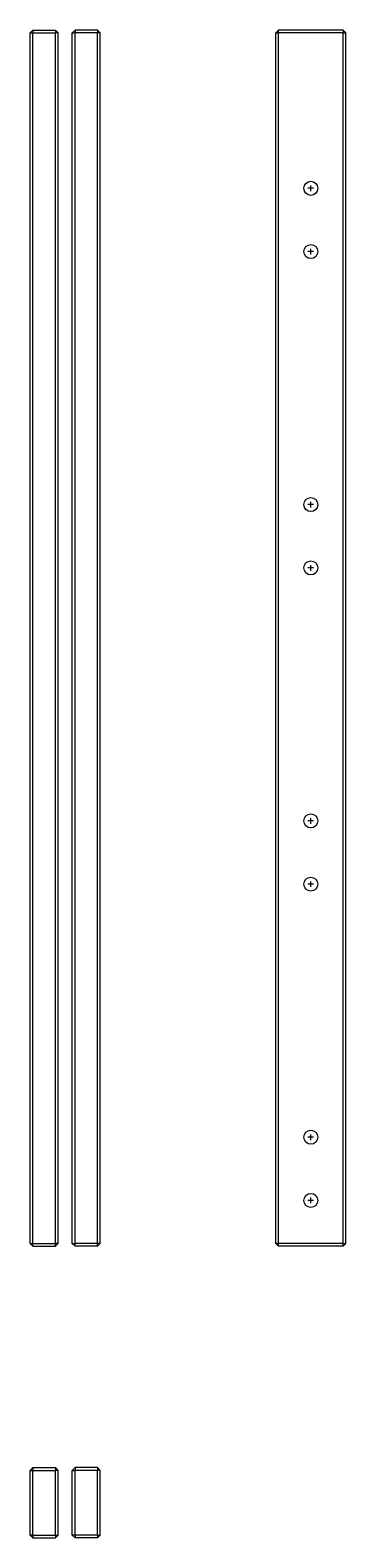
# Model space of a CAD drawing. Extents: x 0 to 45, y 0 to 215.
import ezdxf

# ---------------------------------------------------------------- set-up
doc = ezdxf.new("R2010")
doc.units = 0
doc.layers.get('0').update_dxf_attribs({"linetype": 'CONTINUOUS'})

msp = doc.modelspace()

# ---------------------------------------------------------------- linework, layer by layer
at = {"color": 0}
for p, q in [((0.45, 214.55), (0.05, 214.15)), ((0.45, 214.55), (0.45, 214.15)), ((0.45, 214.55), (3.65, 214.55)), ((3.65, 214.55), (3.65, 214.15)), ((3.65, 214.55), (4.05, 214.15)), ((6.45, 214.55), (6.05, 214.15)), ((9.65, 214.55), (6.45, 214.55)), ((6.45, 214.55), (6.45, 214.15)), ((9.65, 214.55), (10.05, 214.15)), ((9.65, 214.55), (9.65, 214.15)), ((35.05, 214.15), (35.45, 214.55)), ((44.65, 214.55), (35.45, 214.55)), ((35.45, 214.15), (35.45, 214.55)), ((44.65, 214.55), (44.65, 214.15)), ((44.65, 214.55), (45.05, 214.15)), ((0.05, 41.95), (0.05, 214.15)), ((0.05, 214.15), (0.45, 214.15)), ((0.45, 41.95), (0.45, 214.15)), ((0.45, 214.15), (3.65, 214.15)), ((3.65, 41.95), (3.65, 214.15)), ((4.05, 214.15), (3.65, 214.15)), ((4.05, 41.95), (4.05, 214.15)), ((6.05, 41.95), (6.05, 214.15)), ((6.05, 214.15), (6.45, 214.15)), ((9.65, 214.15), (6.45, 214.15)), ((6.45, 41.95), (6.45, 214.15)), ((10.05, 214.15), (9.65, 214.15)), ((9.65, 41.95), (9.65, 214.15)), ((10.05, 41.95), (10.05, 214.15)), ((35.05, 214.15), (35.45, 214.15)), ((35.05, 41.95), (35.05, 214.15)), ((44.65, 214.15), (35.45, 214.15)), ((35.45, 41.95), (35.45, 214.15)), ((44.65, 41.95), (44.65, 214.15)), ((44.65, 214.15), (45.05, 214.15)), ((45.05, 41.95), (45.05, 214.15)), ((40.45, 192.05), (39.65, 192.05)), ((40.45, 192.05), (39.65, 192.05)), ((40.05, 191.65), (40.05, 192.45)), ((40.05, 191.65), (40.05, 192.45)), ((40.45, 183.05), (39.65, 183.05)), ((40.45, 183.05), (39.65, 183.05)), ((40.05, 182.65), (40.05, 183.45)), ((40.05, 182.65), (40.05, 183.45)), ((40.45, 147.05), (39.65, 147.05)), ((40.45, 147.05), (39.65, 147.05)), ((40.05, 146.65), (40.05, 147.45)), ((40.05, 146.65), (40.05, 147.45)), ((40.45, 138.05), (39.65, 138.05)), ((40.45, 138.05), (39.65, 138.05)), ((40.05, 137.65), (40.05, 138.45)), ((40.05, 137.65), (40.05, 138.45)), ((40.45, 102.05), (39.65, 102.05)), ((40.45, 102.05), (39.65, 102.05)), ((40.05, 101.65), (40.05, 102.45)), ((40.05, 101.65), (40.05, 102.45)), ((40.45, 93.05), (39.65, 93.05)), ((40.45, 93.05), (39.65, 93.05)), ((40.05, 92.65), (40.05, 93.45)), ((40.05, 92.65), (40.05, 93.45)), ((40.45, 57.05), (39.65, 57.05)), ((40.45, 57.05), (39.65, 57.05)), ((40.05, 56.65), (40.05, 57.45)), ((40.05, 56.65), (40.05, 57.45)), ((40.45, 48.05), (39.65, 48.05)), ((40.45, 48.05), (39.65, 48.05)), ((40.05, 47.65), (40.05, 48.45)), ((40.05, 47.65), (40.05, 48.45)), ((0.05, 41.95), (0.45, 41.95)), ((0.45, 41.55), (0.05, 41.95)), ((0.45, 41.55), (0.45, 41.95)), ((0.45, 41.95), (3.65, 41.95)), ((0.45, 41.55), (3.65, 41.55)), ((3.65, 41.55), (3.65, 41.95)), ((4.05, 41.95), (3.65, 41.95)), ((3.65, 41.55), (4.05, 41.95)), ((6.05, 41.95), (6.45, 41.95)), ((6.45, 41.55), (6.05, 41.95)), ((9.65, 41.95), (6.45, 41.95)), ((6.45, 41.55), (6.45, 41.95)), ((9.65, 41.55), (6.45, 41.55)), ((10.05, 41.95), (9.65, 41.95)), ((9.65, 41.55), (10.05, 41.95)), ((9.65, 41.55), (9.65, 41.95)), ((35.45, 41.95), (35.05, 41.95)), ((35.45, 41.55), (35.05, 41.95)), ((44.65, 41.95), (35.45, 41.95)), ((35.45, 41.55), (35.45, 41.95)), ((44.65, 41.55), (35.45, 41.55)), ((44.65, 41.95), (45.05, 41.95)), ((44.65, 41.55), (44.65, 41.95)), ((44.65, 41.55), (45.05, 41.95)), ((0.45, 10.05), (0.05, 9.65)), ((0.05, 0.45), (0.05, 9.65)), ((0.05, 9.65), (0.45, 9.65)), ((0.45, 10.05), (0.45, 9.65)), ((0.45, 10.05), (3.65, 10.05)), ((0.45, 0.45), (0.45, 9.65)), ((0.45, 9.65), (3.65, 9.65)), ((3.65, 10.05), (3.65, 9.65)), ((3.65, 10.05), (4.05, 9.65)), ((3.65, 0.45), (3.65, 9.65)), ((4.05, 9.65), (3.65, 9.65)), ((4.05, 0.45), (4.05, 9.65)), ((6.45, 10.05), (6.05, 9.65)), ((6.05, 0.45), (6.05, 9.65)), ((6.05, 9.65), (6.45, 9.65)), ((9.65, 10.05), (6.45, 10.05)), ((6.45, 10.05), (6.45, 9.65)), ((9.65, 9.65), (6.45, 9.65)), ((6.45, 0.45), (6.45, 9.65)), ((9.65, 10.05), (10.05, 9.65)), ((9.65, 10.05), (9.65, 9.65)), ((9.65, 0.45), (9.65, 9.65)), ((10.05, 9.65), (9.65, 9.65)), ((10.05, 0.45), (10.05, 9.65)), ((0.05, 0.45), (0.45, 0.05)), ((0.45, 0.45), (0.05, 0.45)), ((0.45, 0.45), (0.45, 0.05)), ((0.45, 0.45), (3.65, 0.45)), ((0.45, 0.05), (3.65, 0.05)), ((3.65, 0.45), (3.65, 0.05)), ((4.05, 0.45), (3.65, 0.05)), ((3.65, 0.45), (4.05, 0.45)), ((6.05, 0.45), (6.45, 0.05)), ((6.45, 0.45), (6.05, 0.45)), ((9.65, 0.45), (6.45, 0.45)), ((6.45, 0.45), (6.45, 0.05)), ((9.65, 0.05), (6.45, 0.05)), ((10.05, 0.45), (9.65, 0.05)), ((9.65, 0.45), (10.05, 0.45)), ((9.65, 0.45), (9.65, 0.05))]:
    msp.add_line(p, q, dxfattribs=at)
for points in [[(39.05, 192.05), (39.05, 192.6), (39.5, 193.05), (40.05, 193.05)], [(40.05, 193.05), (40.6, 193.05), (41.05, 192.6), (41.05, 192.05)], [(40.05, 191.05), (39.5, 191.05), (39.05, 191.5), (39.05, 192.05)], [(41.05, 192.05), (41.05, 191.5), (40.6, 191.05), (40.05, 191.05)], [(39.05, 183.05), (39.05, 183.6), (39.5, 184.05), (40.05, 184.05)], [(40.05, 182.05), (39.5, 182.05), (39.05, 182.5), (39.05, 183.05)], [(40.05, 184.05), (40.6, 184.05), (41.05, 183.6), (41.05, 183.05)], [(41.05, 183.05), (41.05, 182.5), (40.6, 182.05), (40.05, 182.05)], [(39.05, 147.05), (39.05, 147.6), (39.5, 148.05), (40.05, 148.05)], [(40.05, 148.05), (40.6, 148.05), (41.05, 147.6), (41.05, 147.05)], [(40.05, 146.05), (39.5, 146.05), (39.05, 146.5), (39.05, 147.05)], [(41.05, 147.05), (41.05, 146.5), (40.6, 146.05), (40.05, 146.05)], [(39.05, 138.05), (39.05, 138.6), (39.5, 139.05), (40.05, 139.05)], [(40.05, 137.05), (39.5, 137.05), (39.05, 137.5), (39.05, 138.05)], [(40.05, 139.05), (40.6, 139.05), (41.05, 138.6), (41.05, 138.05)], [(41.05, 138.05), (41.05, 137.5), (40.6, 137.05), (40.05, 137.05)], [(39.05, 102.05), (39.05, 102.6), (39.5, 103.05), (40.05, 103.05)], [(40.05, 103.05), (40.6, 103.05), (41.05, 102.6), (41.05, 102.05)], [(40.05, 101.05), (39.5, 101.05), (39.05, 101.5), (39.05, 102.05)], [(41.05, 102.05), (41.05, 101.5), (40.6, 101.05), (40.05, 101.05)], [(39.05, 93.05), (39.05, 93.6), (39.5, 94.05), (40.05, 94.05)], [(40.05, 92.05), (39.5, 92.05), (39.05, 92.5), (39.05, 93.05)], [(40.05, 94.05), (40.6, 94.05), (41.05, 93.6), (41.05, 93.05)], [(41.05, 93.05), (41.05, 92.5), (40.6, 92.05), (40.05, 92.05)], [(39.05, 57.05), (39.05, 57.6), (39.5, 58.05), (40.05, 58.05)], [(40.05, 58.05), (40.6, 58.05), (41.05, 57.6), (41.05, 57.05)], [(40.05, 56.05), (39.5, 56.05), (39.05, 56.5), (39.05, 57.05)], [(41.05, 57.05), (41.05, 56.5), (40.6, 56.05), (40.05, 56.05)], [(39.05, 48.05), (39.05, 48.6), (39.5, 49.05), (40.05, 49.05)], [(40.05, 47.05), (39.5, 47.05), (39.05, 47.5), (39.05, 48.05)], [(40.05, 49.05), (40.6, 49.05), (41.05, 48.6), (41.05, 48.05)], [(41.05, 48.05), (41.05, 47.5), (40.6, 47.05), (40.05, 47.05)]]:
    msp.add_open_spline(points, degree=3, dxfattribs=at)

doc.saveas('drawing.dxf')
